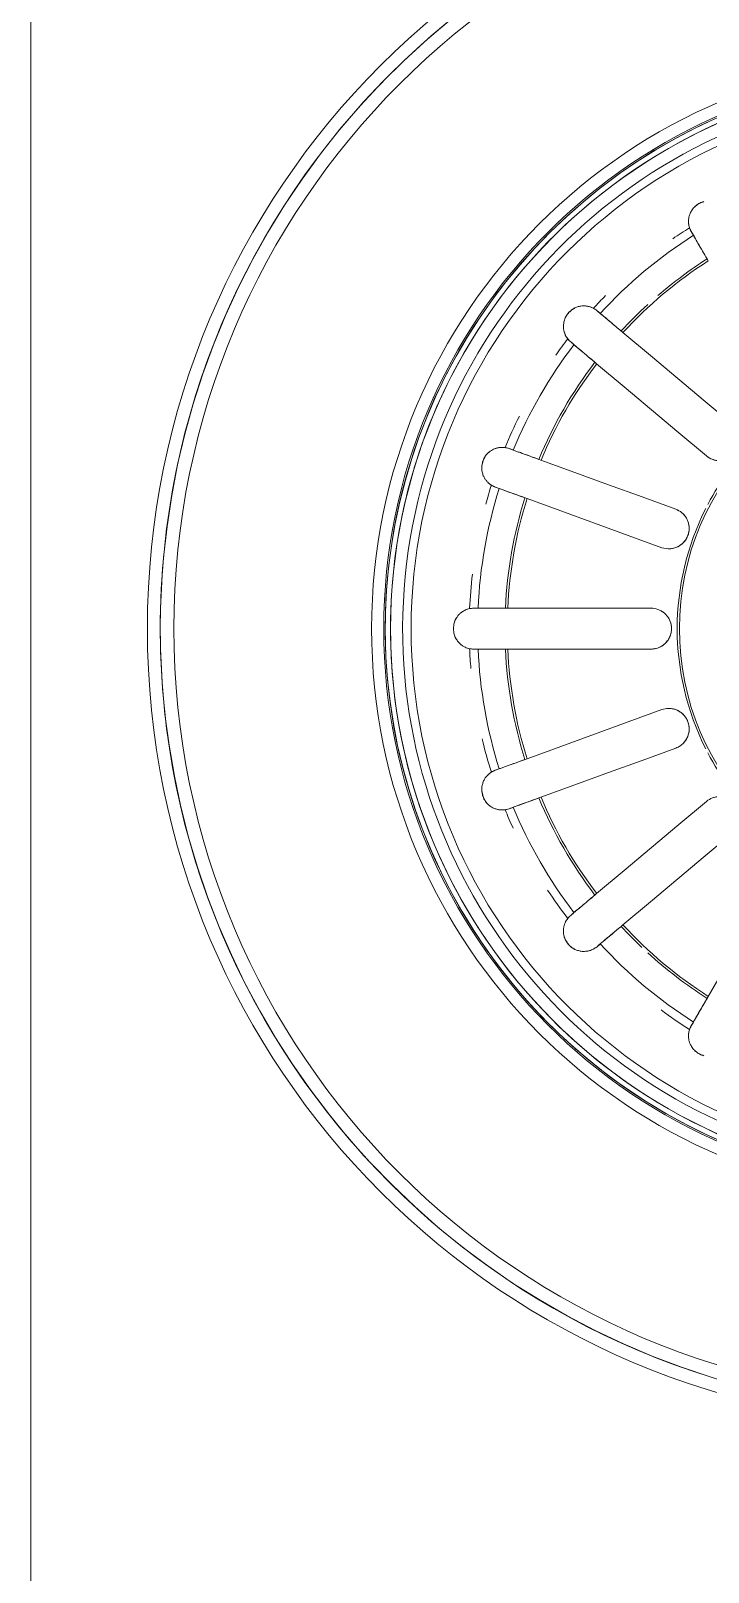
# Model space of a CAD drawing. Header units: millimetres. Extents: x -11245 to 24889, y -43080 to -3800.
# Drawn here: x -6834.6 to -6784.9, y -15078.9 to -14965.8 of the extents above; entities that cross this region are included whole.
import ezdxf

# ---------------------------------------------------------------- set-up
doc = ezdxf.new("R2010")
doc.units = ezdxf.units.MM
doc.layers.add('G-IMPT', color=8, linetype='Continuous', lineweight=9)

msp = doc.modelspace()

# ---------------------------------------------------------------- linework, layer by layer
at = {"layer": 'G-IMPT'}
for p, q in [((-6834.62, -14888.65), (-6834.62, -15128.65)), ((-6791.75, -15008.15), (-6789.12, -15008.15)), ((-6789.12, -15011.15), (-6791.75, -15011.15))]:
    msp.add_line(p, q, dxfattribs=at)
at = {"layer": 'G-IMPT', "flags": 128}
for points in [[(-6803.78, -14964.94), (-6805.53, -14966.42), (-6807.23, -14967.97), (-6808.87, -14969.59), (-6810.44, -14971.27), (-6811.94, -14973.01), (-6813.37, -14974.82), (-6814.72, -14976.67), (-6816, -14978.58), (-6817.21, -14980.54), (-6818.33, -14982.55), (-6819.38, -14984.6), (-6820.34, -14986.69), (-6821.21, -14988.82), (-6822, -14990.97), (-6822.71, -14993.16), (-6823.32, -14995.38), (-6823.85, -14997.62), (-6824.28, -14999.88), (-6824.63, -15002.15), (-6824.88, -15004.44), (-6825.05, -15006.73), (-6825.12, -15009.03), (-6825.1, -15011.33), (-6824.98, -15013.63), (-6824.78, -15015.92), (-6824.48, -15018.2), (-6824.09, -15020.47), (-6823.62, -15022.71), (-6823.05, -15024.94), (-6822.39, -15027.15), (-6821.65, -15029.32), (-6820.82, -15031.47), (-6819.9, -15033.58), (-6818.91, -15035.65), (-6817.83, -15037.68), (-6816.66, -15039.67), (-6815.42, -15041.6), (-6814.11, -15043.49), (-6812.72, -15045.32), (-6811.26, -15047.1), (-6809.72, -15048.81), (-6808.12, -15050.46), (-6806.46, -15052.05), (-6804.73, -15053.57), (-6802.95, -15055.02), (-6801.1, -15056.4), (-6799.21, -15057.7), (-6797.26, -15058.92), (-6795.27, -15060.07), (-6793.23, -15061.13), (-6791.15, -15062.12), (-6789.03, -15063.01), (-6786.88, -15063.83), (-6784.7, -15064.56)], [(-6783.59, -15047.41), (-6785.08, -15046.75), (-6786.55, -15046.02), (-6787.99, -15045.23), (-6789.4, -15044.39), (-6790.77, -15043.49), (-6792.11, -15042.54), (-6793.4, -15041.53), (-6794.65, -15040.47), (-6795.87, -15039.37), (-6797.03, -15038.22), (-6798.15, -15037.02), (-6799.22, -15035.77), (-6800.24, -15034.49), (-6801.21, -15033.17), (-6802.12, -15031.8), (-6802.98, -15030.41), (-6803.78, -15028.98), (-6804.52, -15027.51), (-6805.21, -15026.02), (-6805.83, -15024.51), (-6806.4, -15022.97), (-6806.9, -15021.41), (-6807.34, -15019.83), (-6807.71, -15018.23), (-6808.02, -15016.62), (-6808.27, -15015), (-6808.45, -15013.37), (-6808.57, -15011.73), (-6808.62, -15010.09), (-6808.6, -15008.45), (-6808.52, -15006.82), (-6808.38, -15005.18), (-6808.16, -15003.56), (-6807.89, -15001.94), (-6807.55, -15000.34), (-6807.14, -14998.75), (-6806.68, -14997.17), (-6806.15, -14995.62), (-6805.55, -14994.09), (-6804.9, -14992.59), (-6804.19, -14991.11), (-6803.42, -14989.66), (-6802.59, -14988.25), (-6801.71, -14986.87), (-6800.77, -14985.52), (-6799.78, -14984.22), (-6798.73, -14982.95), (-6797.64, -14981.73), (-6796.5, -14980.55), (-6795.31, -14979.42), (-6794.08, -14978.33), (-6792.81, -14977.3), (-6791.5, -14976.32), (-6790.14, -14975.39), (-6788.76, -14974.52), (-6787.33, -14973.7), (-6785.88, -14972.94), (-6784.4, -14972.24)], [(-6786.01, -14980.79), (-6786.09, -14980.66), (-6786.17, -14980.52)], [(-6793.08, -14986.33), (-6792.97, -14986.42), (-6792.85, -14986.52)], [(-6791.18, -14987.92), (-6789.17, -14989.61), (-6787.16, -14991.3), (-6785.14, -14992.99), (-6783.13, -14994.68)], [(-6794.78, -14988.82), (-6794.89, -14988.72), (-6795.01, -14988.62)], [(-6785.05, -14996.98), (-6787.07, -14995.29), (-6789.08, -14993.6), (-6791.1, -14991.91), (-6793.11, -14990.22)], [(-6799.53, -14996.44), (-6799.38, -14996.49), (-6799.24, -14996.55)], [(-6797.2, -14997.29), (-6794.72, -14998.19), (-6792.25, -14999.09), (-6789.78, -14999.99), (-6787.31, -15000.89)], [(-6800.26, -14999.37), (-6800.41, -14999.31), (-6800.55, -14999.26)], [(-6788.34, -15003.71), (-6790.81, -15002.81), (-6793.28, -15001.91), (-6795.75, -15001.01), (-6798.22, -15000.11)], [(-6802.12, -15008.15), (-6801.97, -15008.15), (-6801.81, -15008.15)], [(-6799.64, -15008.15), (-6797.01, -15008.15), (-6794.38, -15008.15), (-6791.75, -15008.15), (-6789.12, -15008.15)], [(-6801.81, -15011.15), (-6801.97, -15011.15), (-6802.12, -15011.15)], [(-6789.12, -15011.15), (-6791.75, -15011.15), (-6794.38, -15011.15), (-6797.01, -15011.15), (-6799.64, -15011.15)], [(-6798.22, -15019.19), (-6795.75, -15018.29), (-6793.28, -15017.39), (-6790.81, -15016.49), (-6788.34, -15015.59)], [(-6787.31, -15018.41), (-6789.78, -15019.31), (-6792.25, -15020.21), (-6794.72, -15021.11), (-6797.2, -15022.01)], [(-6800.55, -15020.04), (-6800.41, -15019.99), (-6800.26, -15019.94)], [(-6799.24, -15022.75), (-6799.38, -15022.81), (-6799.53, -15022.86)], [(-6793.11, -15029.08), (-6791.1, -15027.39), (-6789.08, -15025.7), (-6787.07, -15024.01), (-6785.05, -15022.32)], [(-6783.13, -15024.62), (-6785.14, -15026.31), (-6787.16, -15028), (-6789.17, -15029.69), (-6791.18, -15031.38)], [(-6784.93, -15036.63), (-6783.61, -15034.35), (-6782.3, -15032.08), (-6780.98, -15029.8), (-6779.67, -15027.52)], [(-6795.01, -15030.68), (-6794.89, -15030.58), (-6794.78, -15030.48)], [(-6792.85, -15032.78), (-6792.97, -15032.88), (-6793.08, -15032.98)], [(-6786.17, -15038.78), (-6786.09, -15038.64), (-6786.01, -15038.51)]]:
    msp.add_lwpolyline(points, dxfattribs=at)
at = {"layer": 'G-IMPT'}
for radius, start, end in [(58.45, 360, 180), (57.5, 0, 180), (57.5, 90, 270), (56.5, 90, 270), (42, 90, 180), (41.11, 90, 270), (41, 90, 180), (41, 0, 180), (40.61, 90, 257.5862), (40.61, 90, 270), (39.72, 90, 256.2212), (39.1, 90, 270), (34.22, 122.5121, 137.4879), (34.84, 122.4126, 124.8189), (32.05, 122.6822, 137.3178), (32.22, 122.6687, 130.6784), (34.84, 135.4739, 137.5874), (32.22, 132.4438, 137.3313), (34.22, 142.5121, 157.4879), (34.84, 142.4126, 144.8189), (32.22, 142.6687, 157.3313), (32.05, 142.6822, 157.3178), (19.42, 90, 270), (34.84, 153.4062, 157.5874), (19.58, 135.0832, 152.251), (34.22, 162.5121, 177.4879), (34.84, 162.4126, 164.8189), (32.22, 162.6687, 177.3313), (32.05, 162.6822, 177.3178), (19.58, 153.2443, 206.7557), (34.84, 173.4062, 177.5874), (58.45, 180, 360), (57.5, 180, 0), (42, 180, 270), (41, 180, 270), (41, 180, 0), (34.84, 182.4126, 184.8189), (34.22, 182.5121, 197.4879), (32.22, 182.6687, 197.3313), (32.05, 182.6822, 197.3178), (34.84, 193.4062, 197.5874), (19.58, 207.749, 224.9168), (34.84, 202.4126, 204.8189), (34.22, 202.5121, 217.4879), (32.22, 202.6687, 217.3313), (32.05, 202.6822, 217.3178), (34.84, 213.4062, 217.5874), (32.22, 222.6687, 226.5244), (32.05, 222.6822, 237.3178), (34.22, 222.5121, 237.4879), (32.22, 227.5562, 237.3313), (34.84, 233.4062, 237.5874)]:
    msp.add_arc((-6767.62, -15009.65), radius, start, end, dxfattribs=at)
for points, knots in [([(-6786.17, -14980.52), (-6786.24, -14980.41), (-6786.31, -14980.23), (-6786.36, -14979.99), (-6786.37, -14979.85), (-6786.37, -14979.74), (-6786.36, -14979.63), (-6786.35, -14979.51), (-6786.33, -14979.39), (-6786.28, -14979.26), (-6786.22, -14979.13), (-6786.15, -14978.99), (-6786.06, -14978.85), (-6785.95, -14978.72), (-6785.8, -14978.6), (-6785.61, -14978.49), (-6785.42, -14978.39), (-6785.3, -14978.34), (-6785.24, -14978.32)], [0, 0, 0, 0, 0.1111111, 0.1666667, 0.1944444, 0.2222222, 0.25, 0.2777778, 0.3055556, 0.3333333, 0.3611111, 0.3888889, 0.4166667, 0.4444444, 0.4722222, 0.5, 0.5277778, 0.5555556, 0.5555556, 0.5555556, 0.5555556]), ([(-6786.01, -14980.79), (-6785.93, -14980.94), (-6785.64, -14981.45), (-6785.21, -14982.19), (-6784.93, -14982.67)], [0, 0, 0, 0, 0.4, 1, 1, 1, 1]), ([(-6795.01, -14988.62), (-6795.11, -14988.54), (-6795.25, -14988.39), (-6795.37, -14988.19), (-6795.43, -14988.06), (-6795.47, -14987.96), (-6795.5, -14987.85), (-6795.53, -14987.73), (-6795.55, -14987.61), (-6795.55, -14987.48), (-6795.54, -14987.33), (-6795.52, -14987.18), (-6795.48, -14987.01), (-6795.42, -14986.86), (-6795.32, -14986.69), (-6795.19, -14986.52), (-6795.04, -14986.36), (-6794.89, -14986.23), (-6794.75, -14986.14), (-6794.6, -14986.07), (-6794.46, -14986.03), (-6794.32, -14986), (-6794.19, -14985.97), (-6794.05, -14985.97), (-6793.93, -14985.98), (-6793.82, -14985.99), (-6793.71, -14986.01), (-6793.57, -14986.05), (-6793.35, -14986.14), (-6793.18, -14986.24), (-6793.08, -14986.33)], [0, 0, 0, 0, 0.111111, 0.166667, 0.194444, 0.222222, 0.25, 0.277778, 0.305556, 0.333333, 0.361111, 0.388889, 0.416667, 0.444444, 0.472222, 0.5, 0.527778, 0.555556, 0.583333, 0.611111, 0.638889, 0.659722, 0.694444, 0.722222, 0.75, 0.777778, 0.805556, 0.833333, 0.888889, 1, 1, 1, 1]), ([(-6794.03, -14985.97), (-6793.99, -14985.98), (-6793.93, -14985.98), (-6793.84, -14985.99), (-6793.75, -14986), (-6793.63, -14986.03), (-6793.49, -14986.08), (-6793.39, -14986.12), (-6793.35, -14986.15)], [0.7777778, 0.7777778, 0.7777778, 0.7777778, 0.8055556, 0.8333333, 0.8611111, 0.8888889, 0.9444444, 1, 1, 1, 1]), ([(-6791.18, -14987.92), (-6791.47, -14987.68), (-6792.14, -14987.12), (-6792.64, -14986.69), (-6792.85, -14986.52)], [0, 0, 0, 0, 0.4, 1, 1, 1, 1]), ([(-6795.23, -14988.4), (-6795.26, -14988.35), (-6795.33, -14988.26), (-6795.4, -14988.14), (-6795.44, -14988.03), (-6795.47, -14987.94), (-6795.5, -14987.85), (-6795.52, -14987.79), (-6795.52, -14987.76)], [0, 0, 0, 0, 0.0555556, 0.1111111, 0.1388889, 0.1666667, 0.1944444, 0.2222222, 0.2222222, 0.2222222, 0.2222222]), ([(-6794.78, -14988.82), (-6794.64, -14988.94), (-6794.2, -14989.31), (-6793.54, -14989.86), (-6793.11, -14990.22)], [0, 0, 0, 0, 0.4, 1, 1, 1, 1]), ([(-6783.13, -14994.68), (-6782.99, -14994.8), (-6782.77, -14995.06), (-6782.61, -14995.47), (-6782.58, -14995.82), (-6782.6, -14996.08), (-6782.67, -14996.34), (-6782.77, -14996.55), (-6782.88, -14996.72), (-6782.98, -14996.85), (-6783.1, -14996.96), (-6783.23, -14997.06), (-6783.37, -14997.15), (-6783.53, -14997.22), (-6783.68, -14997.28), (-6783.84, -14997.31), (-6784, -14997.33), (-6784.22, -14997.33), (-6784.6, -14997.27), (-6784.88, -14997.12), (-6785.05, -14996.98)], [0, 0, 0, 0, 0.111111, 0.222222, 0.277778, 0.333333, 0.388889, 0.444444, 0.479167, 0.513889, 0.548611, 0.583333, 0.618056, 0.652778, 0.6875, 0.722222, 0.756944, 0.791667, 0.861111, 1, 1, 1, 1]), ([(-6782.61, -14995.56), (-6782.6, -14995.65), (-6782.58, -14995.82), (-6782.61, -14996.17), (-6782.76, -14996.59), (-6783.11, -14997.01), (-6783.54, -14997.25), (-6783.9, -14997.33), (-6784.17, -14997.33), (-6784.36, -14997.31), (-6784.55, -14997.26), (-6784.79, -14997.17), (-6784.96, -14997.06), (-6785.05, -14996.98)], [0.2222222, 0.2222222, 0.2222222, 0.2222222, 0.2777778, 0.3333333, 0.4444444, 0.5555556, 0.6666667, 0.75, 0.7916667, 0.8333333, 0.875, 0.9166667, 1, 1, 1, 1]), ([(-6800.55, -14999.26), (-6800.68, -14999.22), (-6800.85, -14999.12), (-6801.04, -14998.97), (-6801.14, -14998.87), (-6801.21, -14998.79), (-6801.28, -14998.7), (-6801.34, -14998.6), (-6801.4, -14998.49), (-6801.45, -14998.37), (-6801.49, -14998.23), (-6801.53, -14998.07), (-6801.55, -14997.91), (-6801.54, -14997.74), (-6801.5, -14997.55), (-6801.44, -14997.34), (-6801.35, -14997.14), (-6801.26, -14996.97), (-6801.16, -14996.84), (-6801.03, -14996.72), (-6800.92, -14996.64), (-6800.8, -14996.56), (-6800.68, -14996.49), (-6800.56, -14996.44), (-6800.44, -14996.41), (-6800.33, -14996.38), (-6800.22, -14996.36), (-6800.08, -14996.35), (-6799.84, -14996.35), (-6799.65, -14996.4), (-6799.53, -14996.44)], [0, 0, 0, 0, 0.111111, 0.166667, 0.194444, 0.222222, 0.25, 0.277778, 0.305556, 0.333333, 0.361111, 0.388889, 0.416667, 0.444444, 0.472222, 0.5, 0.527778, 0.555556, 0.583333, 0.611111, 0.638889, 0.659722, 0.694444, 0.722222, 0.75, 0.777778, 0.805556, 0.833333, 0.888889, 1, 1, 1, 1]), ([(-6800.53, -14996.43), (-6800.5, -14996.42), (-6800.44, -14996.4), (-6800.35, -14996.38), (-6800.26, -14996.37), (-6800.14, -14996.35), (-6800, -14996.35), (-6799.89, -14996.36), (-6799.83, -14996.37)], [0.7777778, 0.7777778, 0.7777778, 0.7777778, 0.8055556, 0.8333333, 0.8611111, 0.8888889, 0.9444444, 1, 1, 1, 1]), ([(-6797.2, -14997.29), (-6797.54, -14997.16), (-6798.37, -14996.86), (-6798.99, -14996.64), (-6799.24, -14996.55)], [0, 0, 0, 0, 0.4, 1, 1, 1, 1]), ([(-6800.26, -14999.37), (-6800.1, -14999.43), (-6799.55, -14999.63), (-6798.75, -14999.92), (-6798.22, -15000.11)], [0, 0, 0, 0, 0.4, 1, 1, 1, 1]), ([(-6787.31, -15000.89), (-6787.14, -15000.95), (-6786.85, -15001.12), (-6786.56, -15001.46), (-6786.41, -15001.77), (-6786.34, -15002.03), (-6786.32, -15002.29), (-6786.33, -15002.52), (-6786.38, -15002.71), (-6786.44, -15002.87), (-6786.51, -15003.02), (-6786.59, -15003.16), (-6786.7, -15003.29), (-6786.82, -15003.41), (-6786.94, -15003.51), (-6787.08, -15003.6), (-6787.23, -15003.68), (-6787.43, -15003.75), (-6787.81, -15003.82), (-6788.13, -15003.78), (-6788.34, -15003.71)], [0, 0, 0, 0, 0.111111, 0.222222, 0.277778, 0.333333, 0.388889, 0.444444, 0.479167, 0.513889, 0.548611, 0.583333, 0.618056, 0.652778, 0.6875, 0.722222, 0.756944, 0.791667, 0.861111, 1, 1, 1, 1]), ([(-6787.31, -15000.89), (-6787.15, -15000.95), (-6786.92, -15001.08), (-6786.67, -15001.32), (-6786.52, -15001.53), (-6786.41, -15001.77), (-6786.32, -15002.11), (-6786.31, -15002.56), (-6786.5, -15003.07), (-6786.82, -15003.44), (-6787.14, -15003.64), (-6787.38, -15003.73), (-6787.57, -15003.78), (-6787.7, -15003.79), (-6787.77, -15003.8)], [0, 0, 0, 0, 0.1111111, 0.1666667, 0.2222222, 0.2777778, 0.3333333, 0.4444444, 0.5555556, 0.6666667, 0.75, 0.7916667, 0.8333333, 0.875, 0.875, 0.875, 0.875]), ([(-6802.12, -15011.15), (-6802.25, -15011.15), (-6802.45, -15011.13), (-6802.67, -15011.05), (-6802.8, -15010.99), (-6802.9, -15010.93), (-6802.99, -15010.87), (-6803.09, -15010.8), (-6803.18, -15010.72), (-6803.27, -15010.62), (-6803.35, -15010.5), (-6803.44, -15010.37), (-6803.52, -15010.22), (-6803.57, -15010.06), (-6803.6, -15009.87), (-6803.61, -15009.65), (-6803.6, -15009.43), (-6803.57, -15009.24), (-6803.52, -15009.08), (-6803.44, -15008.93), (-6803.36, -15008.81), (-6803.27, -15008.69), (-6803.19, -15008.59), (-6803.09, -15008.5), (-6802.99, -15008.43), (-6802.9, -15008.37), (-6802.8, -15008.31), (-6802.67, -15008.25), (-6802.45, -15008.18), (-6802.25, -15008.15), (-6802.12, -15008.15)], [0, 0, 0, 0, 0.111111, 0.166667, 0.194444, 0.222222, 0.25, 0.277778, 0.305556, 0.333333, 0.361111, 0.388889, 0.416667, 0.444444, 0.472222, 0.5, 0.527778, 0.555556, 0.583333, 0.611111, 0.638889, 0.659722, 0.694444, 0.722222, 0.75, 0.777778, 0.805556, 0.833333, 0.888889, 1, 1, 1, 1]), ([(-6803.07, -15008.49), (-6803.04, -15008.47), (-6802.99, -15008.43), (-6802.91, -15008.38), (-6802.83, -15008.33), (-6802.73, -15008.28), (-6802.59, -15008.22), (-6802.49, -15008.2), (-6802.43, -15008.18)], [0.7777778, 0.7777778, 0.7777778, 0.7777778, 0.8055556, 0.8333333, 0.8611111, 0.8888889, 0.9444444, 1, 1, 1, 1]), ([(-6799.64, -15008.15), (-6800.01, -15008.15), (-6800.89, -15008.15), (-6801.55, -15008.15), (-6801.81, -15008.15)], [0, 0, 0, 0, 0.4, 1, 1, 1, 1]), ([(-6789.12, -15008.15), (-6788.94, -15008.15), (-6788.61, -15008.21), (-6788.22, -15008.43), (-6787.97, -15008.67), (-6787.82, -15008.89), (-6787.71, -15009.13), (-6787.64, -15009.35), (-6787.62, -15009.55), (-6787.62, -15009.72), (-6787.64, -15009.88), (-6787.67, -15010.04), (-6787.72, -15010.2), (-6787.79, -15010.35), (-6787.87, -15010.49), (-6787.98, -15010.62), (-6788.09, -15010.74), (-6788.25, -15010.88), (-6788.59, -15011.08), (-6788.9, -15011.15), (-6789.12, -15011.15)], [0, 0, 0, 0, 0.111111, 0.222222, 0.277778, 0.333333, 0.388889, 0.444444, 0.479167, 0.513889, 0.548611, 0.583333, 0.618056, 0.652778, 0.6875, 0.722222, 0.756944, 0.791667, 0.861111, 1, 1, 1, 1]), ([(-6789.12, -15008.15), (-6788.95, -15008.15), (-6788.69, -15008.2), (-6788.37, -15008.34), (-6788.16, -15008.49), (-6787.97, -15008.67), (-6787.77, -15008.96), (-6787.61, -15009.38), (-6787.61, -15009.92), (-6787.78, -15010.38), (-6788.01, -15010.68), (-6788.21, -15010.85), (-6788.38, -15010.96), (-6788.55, -15011.04), (-6788.8, -15011.13), (-6788.99, -15011.15), (-6789.12, -15011.15)], [0, 0, 0, 0, 0.111111, 0.166667, 0.222222, 0.277778, 0.333333, 0.444444, 0.555556, 0.666667, 0.75, 0.791667, 0.833333, 0.875, 0.916667, 1, 1, 1, 1]), ([(-6801.81, -15011.15), (-6801.63, -15011.15), (-6801.05, -15011.15), (-6800.2, -15011.15), (-6799.64, -15011.15)], [0, 0, 0, 0, 0.4, 1, 1, 1, 1]), ([(-6788.34, -15015.59), (-6788.17, -15015.53), (-6787.83, -15015.48), (-6787.4, -15015.55), (-6787.08, -15015.69), (-6786.86, -15015.84), (-6786.67, -15016.03), (-6786.54, -15016.22), (-6786.45, -15016.4), (-6786.39, -15016.55), (-6786.35, -15016.72), (-6786.33, -15016.88), (-6786.32, -15017.04), (-6786.33, -15017.21), (-6786.37, -15017.37), (-6786.42, -15017.53), (-6786.48, -15017.68), (-6786.59, -15017.87), (-6786.83, -15018.17), (-6787.1, -15018.34), (-6787.31, -15018.41)], [0, 0, 0, 0, 0.111111, 0.222222, 0.277778, 0.333333, 0.388889, 0.444444, 0.479167, 0.513889, 0.548611, 0.583333, 0.618056, 0.652778, 0.6875, 0.722222, 0.756944, 0.791667, 0.861111, 1, 1, 1, 1]), ([(-6787.83, -15015.5), (-6787.74, -15015.5), (-6787.57, -15015.52), (-6787.32, -15015.58), (-6787.08, -15015.69), (-6786.79, -15015.89), (-6786.5, -15016.23), (-6786.31, -15016.74), (-6786.32, -15017.24), (-6786.43, -15017.59), (-6786.56, -15017.82), (-6786.68, -15017.98), (-6786.81, -15018.12), (-6787.02, -15018.28), (-6787.19, -15018.37), (-6787.31, -15018.41)], [0.1111111, 0.1111111, 0.1111111, 0.1111111, 0.1666667, 0.2222222, 0.2777778, 0.3333333, 0.4444444, 0.5555556, 0.6666667, 0.75, 0.7916667, 0.8333333, 0.875, 0.9166667, 1, 1, 1, 1]), ([(-6798.22, -15019.19), (-6798.57, -15019.32), (-6799.4, -15019.62), (-6800.01, -15019.84), (-6800.26, -15019.94)], [0, 0, 0, 0, 0.4, 1, 1, 1, 1]), ([(-6799.53, -15022.86), (-6799.65, -15022.91), (-6799.84, -15022.95), (-6800.08, -15022.95), (-6800.22, -15022.94), (-6800.33, -15022.92), (-6800.44, -15022.9), (-6800.56, -15022.86), (-6800.67, -15022.82), (-6800.79, -15022.75), (-6800.91, -15022.67), (-6801.04, -15022.58), (-6801.16, -15022.46), (-6801.26, -15022.33), (-6801.35, -15022.16), (-6801.44, -15021.96), (-6801.5, -15021.75), (-6801.54, -15021.56), (-6801.55, -15021.39), (-6801.53, -15021.23), (-6801.49, -15021.09), (-6801.45, -15020.94), (-6801.41, -15020.82), (-6801.34, -15020.7), (-6801.28, -15020.6), (-6801.21, -15020.51), (-6801.14, -15020.43), (-6801.04, -15020.33), (-6800.85, -15020.18), (-6800.68, -15020.08), (-6800.55, -15020.04)], [0, 0, 0, 0, 0.111111, 0.166667, 0.194444, 0.222222, 0.25, 0.277778, 0.305556, 0.333333, 0.361111, 0.388889, 0.416667, 0.444444, 0.472222, 0.5, 0.527778, 0.555556, 0.583333, 0.611111, 0.638889, 0.659722, 0.694444, 0.722222, 0.75, 0.777778, 0.805556, 0.833333, 0.888889, 1, 1, 1, 1]), ([(-6801.33, -15020.68), (-6801.31, -15020.65), (-6801.28, -15020.6), (-6801.22, -15020.52), (-6801.16, -15020.45), (-6801.08, -15020.37), (-6800.97, -15020.27), (-6800.88, -15020.21), (-6800.84, -15020.18)], [0.7777778, 0.7777778, 0.7777778, 0.7777778, 0.8055556, 0.8333333, 0.8611111, 0.8888889, 0.9444444, 1, 1, 1, 1]), ([(-6785.05, -15022.32), (-6784.92, -15022.21), (-6784.62, -15022.04), (-6784.19, -15021.96), (-6783.84, -15021.99), (-6783.58, -15022.05), (-6783.34, -15022.16), (-6783.15, -15022.29), (-6783.01, -15022.43), (-6782.9, -15022.56), (-6782.8, -15022.7), (-6782.73, -15022.84), (-6782.67, -15023), (-6782.62, -15023.16), (-6782.6, -15023.31), (-6782.59, -15023.48), (-6782.6, -15023.65), (-6782.63, -15023.86), (-6782.76, -15024.22), (-6782.95, -15024.48), (-6783.13, -15024.62)], [0, 0, 0, 0, 0.111111, 0.222222, 0.277778, 0.333333, 0.388889, 0.444444, 0.479167, 0.513889, 0.548611, 0.583333, 0.618056, 0.652778, 0.6875, 0.722222, 0.756944, 0.791667, 0.861111, 1, 1, 1, 1]), ([(-6785.05, -15022.32), (-6784.92, -15022.21), (-6784.7, -15022.08), (-6784.36, -15021.99), (-6784.1, -15021.96), (-6783.84, -15021.98), (-6783.5, -15022.07), (-6783.11, -15022.29), (-6782.76, -15022.71), (-6782.6, -15023.17), (-6782.58, -15023.48), (-6782.6, -15023.61)], [0, 0, 0, 0, 0.1111111, 0.1666667, 0.2222222, 0.2777778, 0.3333333, 0.4444444, 0.5555556, 0.6666667, 0.75, 0.75, 0.75, 0.75]), ([(-6799.24, -15022.75), (-6799.07, -15022.69), (-6798.53, -15022.5), (-6797.72, -15022.2), (-6797.2, -15022.01)], [0, 0, 0, 0, 0.4, 1, 1, 1, 1]), ([(-6793.11, -15029.08), (-6793.4, -15029.32), (-6794.07, -15029.89), (-6794.57, -15030.31), (-6794.78, -15030.48)], [0, 0, 0, 0, 0.4, 1, 1, 1, 1]), ([(-6793.08, -15032.98), (-6793.18, -15033.06), (-6793.35, -15033.17), (-6793.57, -15033.25), (-6793.71, -15033.29), (-6793.82, -15033.31), (-6793.93, -15033.32), (-6794.05, -15033.33), (-6794.18, -15033.33), (-6794.31, -15033.31), (-6794.45, -15033.27), (-6794.6, -15033.23), (-6794.75, -15033.16), (-6794.9, -15033.07), (-6795.04, -15032.94), (-6795.19, -15032.78), (-6795.32, -15032.61), (-6795.42, -15032.44), (-6795.49, -15032.29), (-6795.52, -15032.13), (-6795.54, -15031.98), (-6795.55, -15031.83), (-6795.55, -15031.7), (-6795.53, -15031.57), (-6795.5, -15031.45), (-6795.47, -15031.34), (-6795.43, -15031.24), (-6795.37, -15031.11), (-6795.25, -15030.91), (-6795.11, -15030.76), (-6795.01, -15030.68)], [0, 0, 0, 0, 0.111111, 0.166667, 0.194444, 0.222222, 0.25, 0.277778, 0.305556, 0.333333, 0.361111, 0.388889, 0.416667, 0.444444, 0.472222, 0.5, 0.527778, 0.555556, 0.583333, 0.611111, 0.638889, 0.659722, 0.694444, 0.722222, 0.75, 0.777778, 0.805556, 0.833333, 0.888889, 1, 1, 1, 1]), ([(-6795.52, -15031.55), (-6795.52, -15031.51), (-6795.5, -15031.45), (-6795.47, -15031.36), (-6795.44, -15031.27), (-6795.4, -15031.17), (-6795.33, -15031.04), (-6795.26, -15030.95), (-6795.23, -15030.91)], [0.7777778, 0.7777778, 0.7777778, 0.7777778, 0.8055556, 0.8333333, 0.8611111, 0.8888889, 0.9444444, 1, 1, 1, 1]), ([(-6792.85, -15032.78), (-6792.71, -15032.66), (-6792.27, -15032.29), (-6791.61, -15031.74), (-6791.18, -15031.38)], [0, 0, 0, 0, 0.4, 1, 1, 1, 1]), ([(-6784.93, -15036.63), (-6785.11, -15036.95), (-6785.55, -15037.71), (-6785.88, -15038.28), (-6786.01, -15038.51)], [0, 0, 0, 0, 0.4, 1, 1, 1, 1]), ([(-6785.24, -15040.98), (-6785.3, -15040.96), (-6785.42, -15040.92), (-6785.61, -15040.81), (-6785.8, -15040.7), (-6785.95, -15040.58), (-6786.06, -15040.45), (-6786.15, -15040.31), (-6786.22, -15040.18), (-6786.28, -15040.05), (-6786.32, -15039.92), (-6786.35, -15039.79), (-6786.36, -15039.68), (-6786.37, -15039.56), (-6786.37, -15039.45), (-6786.36, -15039.31), (-6786.31, -15039.07), (-6786.24, -15038.89), (-6786.17, -15038.78)], [0.4444444, 0.4444444, 0.4444444, 0.4444444, 0.4722222, 0.5, 0.5277778, 0.5555556, 0.5833333, 0.6111111, 0.6388889, 0.6597222, 0.6944444, 0.7222222, 0.75, 0.7777778, 0.8055556, 0.8333333, 0.8888889, 1, 1, 1, 1]), ([(-6786.35, -15039.77), (-6786.36, -15039.73), (-6786.36, -15039.67), (-6786.37, -15039.58), (-6786.37, -15039.49), (-6786.36, -15039.37), (-6786.34, -15039.22), (-6786.31, -15039.12), (-6786.3, -15039.07)], [0.7777778, 0.7777778, 0.7777778, 0.7777778, 0.8055556, 0.8333333, 0.8611111, 0.8888889, 0.9444444, 1, 1, 1, 1])]:
    msp.add_open_spline(points, degree=3, knots=knots, dxfattribs=at)
for points in [[(-6785.89, -14978.68), (-6785.86, -14978.64), (-6785.77, -14978.57), (-6785.62, -14978.47), (-6785.46, -14978.39), (-6785.36, -14978.35), (-6785.31, -14978.34)], [(-6786.3, -14980.23), (-6786.31, -14980.18), (-6786.34, -14980.08), (-6786.36, -14979.96), (-6786.36, -14979.9)], [(-6786.17, -14980.52), (-6786.2, -14980.47), (-6786.25, -14980.37), (-6786.28, -14980.28), (-6786.3, -14980.23)], [(-6785.01, -14982.53), (-6785.24, -14982.13), (-6785.68, -14981.37), (-6786.03, -14980.77), (-6786.17, -14980.52)], [(-6795.39, -14986.79), (-6795.36, -14986.75), (-6795.31, -14986.65), (-6795.2, -14986.51), (-6795.08, -14986.38), (-6794.95, -14986.27), (-6794.83, -14986.19), (-6794.7, -14986.12), (-6794.58, -14986.07), (-6794.49, -14986.04), (-6794.46, -14986.03)], [(-6793.35, -14986.15), (-6793.3, -14986.17), (-6793.22, -14986.22), (-6793.13, -14986.29), (-6793.08, -14986.33)], [(-6793.08, -14986.33), (-6792.87, -14986.51), (-6792.34, -14986.95), (-6791.66, -14987.52), (-6791.31, -14987.82)], [(-6795.01, -14988.62), (-6795.06, -14988.59), (-6795.14, -14988.51), (-6795.2, -14988.43), (-6795.23, -14988.4)], [(-6793.24, -14990.11), (-6793.59, -14989.81), (-6794.27, -14989.25), (-6794.8, -14988.8), (-6795.01, -14988.62)], [(-6801.53, -14997.67), (-6801.52, -14997.62), (-6801.5, -14997.51), (-6801.45, -14997.34), (-6801.38, -14997.17), (-6801.3, -14997.03), (-6801.21, -14996.91), (-6801.12, -14996.8), (-6801.02, -14996.71), (-6800.95, -14996.66), (-6800.92, -14996.63)], [(-6799.83, -14996.37), (-6799.79, -14996.37), (-6799.69, -14996.39), (-6799.58, -14996.42), (-6799.53, -14996.44)], [(-6799.53, -14996.44), (-6799.26, -14996.54), (-6798.61, -14996.77), (-6797.79, -14997.08), (-6797.35, -14997.23)], [(-6800.84, -14999.12), (-6800.88, -14999.09), (-6800.97, -14999.03), (-6801.06, -14998.95), (-6801.1, -14998.91)], [(-6800.55, -14999.26), (-6800.61, -14999.24), (-6800.71, -14999.2), (-6800.8, -14999.15), (-6800.84, -14999.12)], [(-6798.37, -15000.05), (-6798.81, -14999.89), (-6799.64, -14999.59), (-6800.29, -14999.36), (-6800.55, -14999.26)], [(-6802.43, -15008.18), (-6802.39, -15008.17), (-6802.29, -15008.16), (-6802.18, -15008.15), (-6802.12, -15008.15)], [(-6802.12, -15008.15), (-6801.84, -15008.15), (-6801.15, -15008.15), (-6800.27, -15008.15), (-6799.8, -15008.15)], [(-6803.58, -15009.31), (-6803.57, -15009.26), (-6803.54, -15009.17), (-6803.49, -15009.03), (-6803.43, -15008.91), (-6803.38, -15008.84), (-6803.36, -15008.81)], [(-6803.36, -15010.5), (-6803.38, -15010.46), (-6803.43, -15010.39), (-6803.49, -15010.27), (-6803.54, -15010.14), (-6803.57, -15010.04), (-6803.58, -15009.99)], [(-6802.43, -15011.12), (-6802.49, -15011.11), (-6802.59, -15011.08), (-6802.7, -15011.04), (-6802.75, -15011.01)], [(-6802.12, -15011.15), (-6802.18, -15011.15), (-6802.29, -15011.14), (-6802.39, -15011.13), (-6802.43, -15011.12)], [(-6799.8, -15011.15), (-6800.27, -15011.15), (-6801.15, -15011.15), (-6801.84, -15011.15), (-6802.12, -15011.15)], [(-6800.55, -15020.04), (-6800.29, -15019.94), (-6799.64, -15019.71), (-6798.81, -15019.41), (-6798.37, -15019.25)], [(-6800.84, -15020.18), (-6800.8, -15020.15), (-6800.71, -15020.11), (-6800.61, -15020.06), (-6800.55, -15020.04)], [(-6800.91, -15022.67), (-6800.95, -15022.64), (-6801.02, -15022.59), (-6801.11, -15022.5), (-6801.21, -15022.39), (-6801.3, -15022.27), (-6801.38, -15022.13), (-6801.45, -15021.97), (-6801.5, -15021.79), (-6801.52, -15021.69), (-6801.53, -15021.63)], [(-6799.83, -15022.94), (-6799.89, -15022.94), (-6800, -15022.95), (-6800.11, -15022.95), (-6800.17, -15022.94)], [(-6799.53, -15022.86), (-6799.58, -15022.88), (-6799.69, -15022.91), (-6799.79, -15022.93), (-6799.83, -15022.94)], [(-6797.35, -15022.07), (-6797.79, -15022.23), (-6798.61, -15022.53), (-6799.26, -15022.76), (-6799.53, -15022.86)], [(-6795.01, -15030.68), (-6794.8, -15030.5), (-6794.27, -15030.05), (-6793.59, -15029.49), (-6793.24, -15029.19)], [(-6795.23, -15030.91), (-6795.2, -15030.87), (-6795.14, -15030.79), (-6795.06, -15030.72), (-6795.01, -15030.68)], [(-6791.31, -15031.49), (-6791.66, -15031.78), (-6792.34, -15032.35), (-6792.87, -15032.79), (-6793.08, -15032.98)], [(-6794.95, -15033.03), (-6794.99, -15032.99), (-6795.08, -15032.92), (-6795.2, -15032.79), (-6795.31, -15032.65), (-6795.36, -15032.56), (-6795.38, -15032.51)], [(-6794.45, -15033.27), (-6794.49, -15033.26), (-6794.58, -15033.23), (-6794.7, -15033.18), (-6794.83, -15033.11), (-6794.91, -15033.06), (-6794.95, -15033.03)], [(-6793.35, -15033.15), (-6793.39, -15033.18), (-6793.49, -15033.22), (-6793.6, -15033.26), (-6793.66, -15033.28)], [(-6793.08, -15032.98), (-6793.13, -15033.01), (-6793.22, -15033.08), (-6793.3, -15033.13), (-6793.35, -15033.15)], [(-6786.17, -15038.78), (-6786.03, -15038.53), (-6785.68, -15037.93), (-6785.24, -15037.17), (-6785.01, -15036.77)], [(-6786.3, -15039.07), (-6786.28, -15039.02), (-6786.25, -15038.93), (-6786.2, -15038.83), (-6786.17, -15038.78)], [(-6785.31, -15040.96), (-6785.36, -15040.95), (-6785.46, -15040.91), (-6785.62, -15040.83), (-6785.77, -15040.73), (-6785.85, -15040.66), (-6785.89, -15040.63)]]:
    msp.add_open_spline(points, degree=3, dxfattribs=at)

doc.saveas('drawing.dxf')
